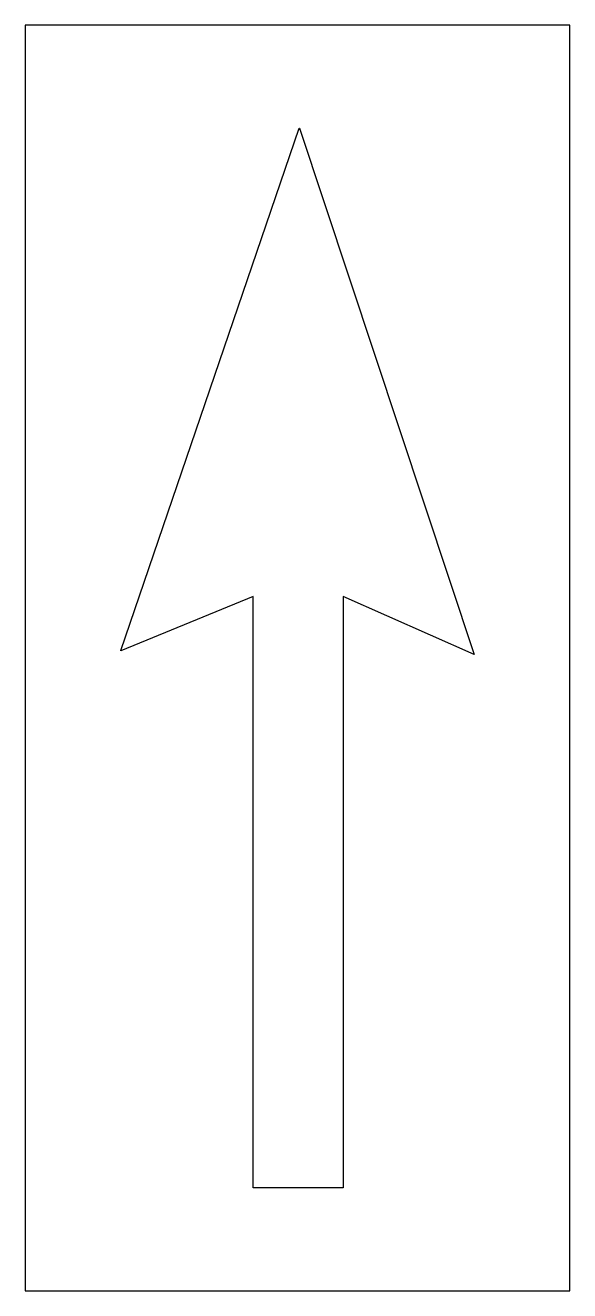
# Model space of a CAD drawing. Header units: inches. Extents: x 0 to 37, y 0 to 86.
import ezdxf

# ---------------------------------------------------------------- set-up
doc = ezdxf.new("R2010")
doc.units = ezdxf.units.IN
doc.header["$MEASUREMENT"] = 0
doc.layers.add('CUT', color=1, linetype='Continuous')

msp = doc.modelspace()

# ---------------------------------------------------------------- linework, layer by layer
at = {"layer": 'CUT'}
for points in [[(0, 0), (37, 0), (37, 86), (0, 86)], [(18.625, 79), (30.5, 43.248), (21.596, 47.182), (21.596, 7), (15.493, 7), (15.493, 47.185), (6.5, 43.483), (6.5, 43.511), (18.613, 79)]]:
    msp.add_lwpolyline(points, close=True, dxfattribs=at)

doc.saveas('drawing.dxf')
